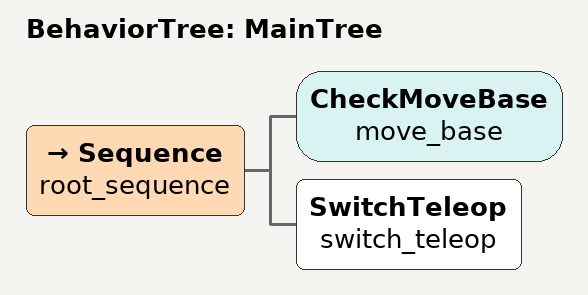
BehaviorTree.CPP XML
<root BTCPP_format="4" >
     <BehaviorTree ID="MainTree">
        <Sequence name="root_sequence">
            <CheckMoveBase name="move_base"/>
            <SwitchTeleop name="switch_teleop"/>
        </Sequence>
     </BehaviorTree>
 </root>
